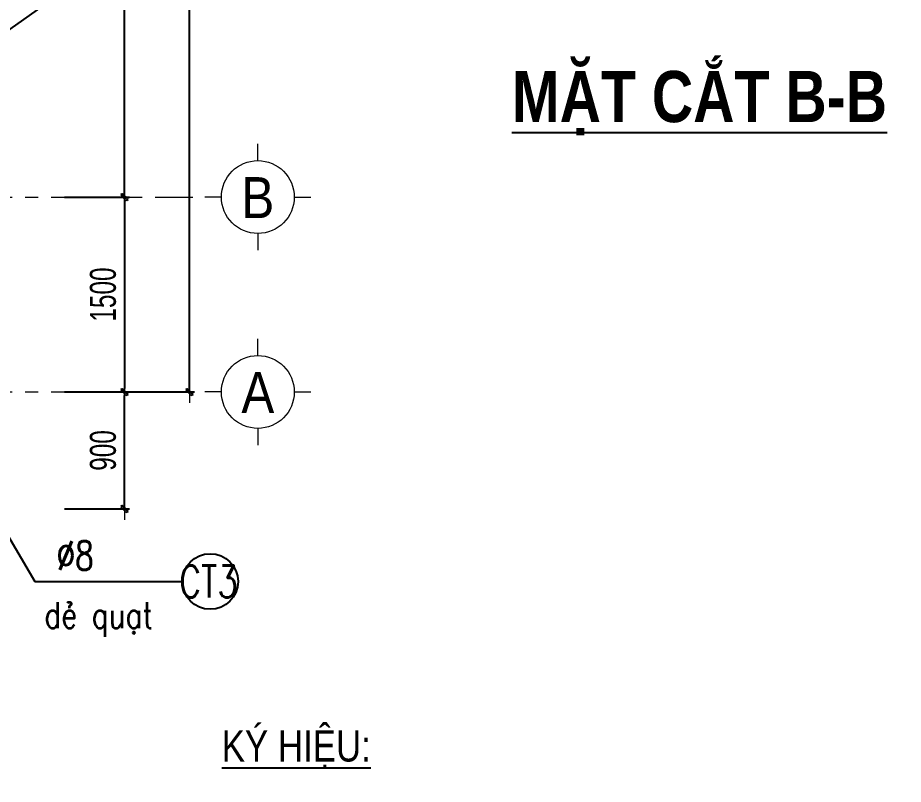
# Model space of a CAD drawing. Header units: millimetres. Extents: x -295047 to 29144, y -724756 to -246879.
# Drawn here: x -1174 to 5639, y -359277 to -353377 of the extents above; entities that cross this region are included whole.
import ezdxf
from ezdxf.enums import TextEntityAlignment as Align

# ---------------------------------------------------------------- set-up
doc = ezdxf.new("R2010")
doc.units = ezdxf.units.MM
doc.header["$MEASUREMENT"] = 0
doc.header["$PDMODE"] = 32
doc.linetypes.add('CENTERX2', pattern=[4, 2.5, -0.5, 0.5, -0.5])
doc.linetypes.add('DASHDOT', pattern=[1, 0.5, -0.25, 0, -0.25])
doc.layers.get('Defpoints').update_dxf_attribs({"color": 1})
doc.layers.add('KCS_Plotter', color=11, linetype='Continuous', plot=False)
for name, color, linetype, lineweight in [('LC Dim', 8, 'Continuous', 18), ('LC ISO', 153, 'Continuous', 13), ('LC Net manh', 219, 'Continuous', 5), ('LC Net truc', 79, 'DASHDOT', 13), ('LC Text1', 3, 'Continuous', 20), ('LC Text2', 7, 'Continuous', 25)]:
    doc.layers.add(name, color=color, linetype=linetype, lineweight=lineweight)
doc.styles.add('HOATBIF', font='hoatbif.shx', dxfattribs={"width": 0.7})
doc.styles.add('LC 1', font='VHAVANB_1.TTF')
doc.styles.add('LC 3', font='vnsimli.shx', dxfattribs={"width": 0.75})
doc.styles.add('LC3', font='VHARIALB_1.TTF', dxfattribs={"width": 0.8})
doc.styles.add('T2', font='VHARIAL_1.TTF', dxfattribs={"width": 0.8})
doc.dimstyles.new('DIM CHUAN', dxfattribs={"dimscale": 60, "dimtxt": 2.5, "dimasz": 0.35, "dimexe": 0.5, "dimexo": 0, "dimgap": 0.8, "dimtad": 1, "dimdec": 0, "dimzin": 0, "dimdsep": 46, "dimtxsty": 'HOATBIF', "dimblk1": 'DOT', "dimblk2": 'DOT', "dimsah": 1, "dimcen": -1, "dimdle": 1, "dimclrd": 256, "dimclre": 256, "dimclrt": 4, "dimadec": 3, "dimazin": 2, "dimtfac": 0.333333, "dimtdec": 0, "dimtix": 1, "dimtmove": 2, "dimatfit": 3, "dimldrblk": 'DOT', "dimfxl": 1, "dimtvp": 0.833333, "dimtolj": 1, "dimtzin": 0, "dimarcsym": 0})

# ---------------------------------------------------------------- blocks, each defined once
blk = doc.blocks.new('DOT')
at = {"layer": 'LC Dim'}
blk.add_line((-3, 0), (3, 0), dxfattribs=at)
at = {"layer": 'LC Dim', "color": 4}
blk.add_line((-1, -1), (1, 1), dxfattribs=at)
blk.add_lwpolyline([(0.5, 1), (-1, -0.5), (-0.5, -1), (1, 0.5)], close=True, dxfattribs=at)
blk = doc.blocks.new('*D418')
at = {"layer": 'Defpoints', "color": 0, "ltscale": 2, "transparency": 16777216}
for p in [(-812.9, -348757.7), (146.8, -348757.7), (-812.9, -356257.7)]:
    blk.add_point(p, dxfattribs=at)
at = {"layer": 'LC Dim', "lineweight": -2, "ltscale": 2, "transparency": 16777216}
for p, q in [((-812.9, -348757.7), (186.8, -348757.7)), ((146.8, -356229.7), (146.8, -348785.7)), ((-812.9, -356257.7), (186.8, -356257.7))]:
    blk.add_line(p, q, dxfattribs=at)
at = {"layer": 'LC Dim', "lineweight": -2, "ltscale": 2, "transparency": 16777216, "xscale": 28, "yscale": 28, "zscale": 28}
for p, rotation in [((146.8, -348757.7), 90), ((146.8, -356257.7), 270)]:
    blk.add_blockref('DOT', p, dxfattribs=dict(at, rotation=rotation))
at = {"layer": 'LC Dim', "color": 4, "ltscale": 2, "transparency": 16777216, "insert": (-17.2, -352507.7), "char_height": 200, "attachment_point": 5, "rotation": 90, "style": 'HOATBIF'}
blk.add_mtext('\\A1;7500', dxfattribs=at)
blk = doc.blocks.new('TTRUC')
at = {"layer": 'LC ISO'}
for p, q in [((0, 6.95), (0, 10.13)), ((-6.95, 0), (-10.13, 0)), ((6.95, 0), (10.13, 0)), ((0, -6.95), (0, -10.13))]:
    blk.add_line(p, q, dxfattribs=at)
at = {"layer": 'LC Net manh'}
blk.add_circle((0, 0), 6.95, dxfattribs=at)
blk = doc.blocks.new('*D390')
at = {"layer": 'Defpoints', "color": 0, "ltscale": 2, "transparency": 16777216}
for p in [(-812.9, -348757.7), (-353.2, -348757.7), (-812.9, -354757.7)]:
    blk.add_point(p, dxfattribs=at)
at = {"layer": 'LC Dim', "lineweight": -2, "ltscale": 2, "transparency": 16777216}
for p, q in [((-812.9, -348757.7), (-313.2, -348757.7)), ((-353.2, -354729.7), (-353.2, -348785.7)), ((-812.9, -354757.7), (-313.2, -354757.7))]:
    blk.add_line(p, q, dxfattribs=at)
at = {"layer": 'LC Dim', "lineweight": -2, "ltscale": 2, "transparency": 16777216, "xscale": 28, "yscale": 28, "zscale": 28}
for p, rotation in [((-353.2, -348757.7), 90), ((-353.2, -354757.7), 270)]:
    blk.add_blockref('DOT', p, dxfattribs=dict(at, rotation=rotation))
at = {"layer": 'LC Dim', "color": 4, "ltscale": 2, "transparency": 16777216, "insert": (-517.2, -351757.7), "char_height": 200, "attachment_point": 5, "rotation": 90, "style": 'HOATBIF'}
blk.add_mtext('\\A1;6000', dxfattribs=at)
blk = doc.blocks.new('*D391')
at = {"layer": 'Defpoints', "color": 0, "ltscale": 2, "transparency": 16777216}
for p in [(-812.9, -354757.7), (-812.9, -356257.7), (-353.2, -356257.7)]:
    blk.add_point(p, dxfattribs=at)
at = {"layer": 'LC Dim', "lineweight": -2, "ltscale": 2, "transparency": 16777216}
for p, q in [((-812.9, -354757.7), (-313.2, -354757.7)), ((-353.2, -354785.7), (-353.2, -356229.7)), ((-812.9, -356257.7), (-313.2, -356257.7))]:
    blk.add_line(p, q, dxfattribs=at)
at = {"layer": 'LC Dim', "lineweight": -2, "ltscale": 2, "transparency": 16777216, "xscale": 28, "yscale": 28, "zscale": 28}
for p, rotation in [((-353.2, -354757.7), 90), ((-353.2, -356257.7), 270)]:
    blk.add_blockref('DOT', p, dxfattribs=dict(at, rotation=rotation))
at = {"layer": 'LC Dim', "color": 4, "ltscale": 2, "transparency": 16777216, "insert": (-517.2, -355507.7), "char_height": 200, "attachment_point": 5, "rotation": 90, "style": 'HOATBIF'}
blk.add_mtext('\\A1;1500', dxfattribs=at)
blk = doc.blocks.new('*D394')
at = {"layer": 'Defpoints', "color": 0, "ltscale": 2, "transparency": 16777216}
for p in [(-812.9, -356257.7), (-353.2, -356257.7), (-812.9, -357157.7)]:
    blk.add_point(p, dxfattribs=at)
at = {"layer": 'LC Dim', "lineweight": -2, "ltscale": 2, "transparency": 16777216}
for p, q in [((-812.9, -356257.7), (-313.2, -356257.7)), ((-353.2, -357129.7), (-353.2, -356285.7)), ((-812.9, -357157.7), (-313.2, -357157.7))]:
    blk.add_line(p, q, dxfattribs=at)
at = {"layer": 'LC Dim', "lineweight": -2, "ltscale": 2, "transparency": 16777216, "xscale": 28, "yscale": 28, "zscale": 28}
for p, rotation in [((-353.2, -356257.7), 90), ((-353.2, -357157.7), 270)]:
    blk.add_blockref('DOT', p, dxfattribs=dict(at, rotation=rotation))
at = {"layer": 'LC Dim', "color": 4, "ltscale": 2, "transparency": 16777216, "insert": (-517.2, -356707.7), "char_height": 200, "attachment_point": 5, "rotation": 90, "style": 'HOATBIF'}
blk.add_mtext('\\A1;900', dxfattribs=at)
blk = doc.blocks.new('TIEUDE1')
at = {"layer": 'LC Text2', "color": 7, "style": 'LC 1'}
blk.add_attdef('TIªU§Ò', text='', height=5, dxfattribs=at).set_placement((0, 0), align=Align.BOTTOM_CENTER)
blk.add_attdef('TL', text='', height=3, dxfattribs=at).set_placement((0, -2), align=Align.TOP_CENTER)

msp = doc.modelspace()

# ---------------------------------------------------------------- linework, layer by layer
at = {"layer": 'KCS_Plotter', "ltscale": 2}
msp.add_line((-22304.2, -368365.3), (11295.8, -344605.3), dxfattribs=at)
at = {"layer": 'LC Net truc', "linetype": 'CENTERX2', "ltscale": 200}
for p, q in [((-18516.7, -354757.7), (174, -354757.7)), ((-18516.7, -356257.7), (174, -356257.7))]:
    msp.add_line(p, q, dxfattribs=at)
at = {"layer": 'LC Text2', "ltscale": 100}
msp.add_circle((307.2, -357716.2), 214, dxfattribs=at)

# ---------------------------------------------------------------- block references
at = {"layer": 'LC ISO', "xscale": 40.31376784078886, "yscale": 40.31376784078886, "zscale": 40.31376784078886}
for p in [(673.5, -354757.7), (673.5, -356257.7)]:
    msp.add_blockref('TTRUC', p, dxfattribs=at)
at = {"layer": 'LC Text2'}
ref = msp.add_blockref('TIEUDE1', (4071.2, -354299.4), dxfattribs=dict(at, xscale=80.00000000015463, yscale=80.00000000015463, zscale=80.00000000015463))
ref.add_attrib('TIªU§Ò', '%%UmÆt c¾t b-b', dxfattribs={"color": 7, "height": 393.953, "style": 'LC3', "width": 0.8}).set_placement((4071.2, -354299.4), align=Align.BOTTOM_CENTER)

# ---------------------------------------------------------------- texts
at = {"layer": 'LC Text1', "ltscale": 0.2, "style": 'LC 1', "width": 0.9}
for s, p in [('b', (673.5, -355014.5)), ('a', (673.5, -356514.5))]:
    msp.add_text(s, height=315.7, dxfattribs=at).set_placement(p, align=Align.BOTTOM_CENTER)
at = {"layer": 'LC Text1', "color": 3, "style": 'LC 3', "width": 0.8}
msp.add_text('dÎ qu¹t', height=200, dxfattribs=at).set_placement((-969.4, -358074.3))
at = {"layer": 'LC Text2', "linetype": 'ByBlock', "style": 'LC 3', "width": 0.75}
msp.add_text('%%C8', height=222.22, dxfattribs=at).set_placement((-874.6, -357627.5))
at = {"layer": 'LC Text2', "ltscale": 100, "style": 'LC 3', "width": 0.75}
msp.add_text('CT3', height=244.44, dxfattribs=at).set_placement((295.1, -357716.2), align=Align.MIDDLE_CENTER)
at = {"layer": 'LC Text2', "style": 'T2', "width": 0.8}
msp.add_text('%%UKý HIÖU:', height=240, dxfattribs=at).set_placement((395.4, -359101.5))

# ---------------------------------------------------------------- dimensions: what is measured, and where the dimension line sits
at = {"layer": 'LC Dim', "ltscale": 2}
for base, p1, p2, picture, middle in [((146.8, -348757.7), (-812.9, -356257.7), (-812.9, -348757.7), '*D418', (-17.2, -352507.7)), ((-353.2, -348757.7), (-812.9, -354757.7), (-812.9, -348757.7), '*D390', (-517.2, -351757.7)), ((-353.2, -356257.7), (-812.9, -354757.7), (-812.9, -356257.7), '*D391', (-517.2, -355507.7)), ((-353.2, -356257.7), (-812.9, -357157.7), (-812.9, -356257.7), '*D394', (-517.2, -356707.7))]:
    dim = msp.add_linear_dim(base=base, p1=p1, p2=p2, angle=90, dimstyle='DIM CHUAN', override={"dimscale": 80}, dxfattribs=at)
    dim.commit()
    dim.dimension.update_dxf_attribs({"geometry": picture, "text_midpoint": middle})

# ---------------------------------------------------------------- leaders
msp.add_leader([(-1474, -356982.2), (-1040.7, -357716.2), (93.2, -357716.2)], dimstyle='DIM CHUAN', dxfattribs=at)

doc.saveas('drawing.dxf')
